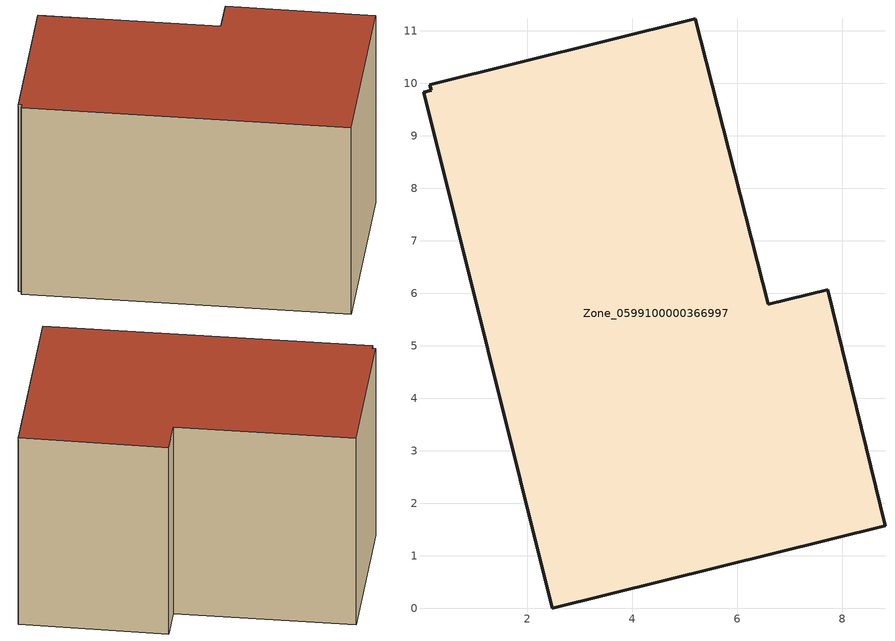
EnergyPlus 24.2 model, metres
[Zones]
Zone_0599100000366997
 floor ground (C_G): 0.03,9.83 0.18,9.87 0.15,9.97 5.2,11.24 6.59,5.79 7.72,6.07 8.82,1.58 2.48,0 z0
 wall outside (C_F): 8.82,1.58 7.72,6.07 6.59,5.79 5.2,11.24 0.15,9.97 0.18,9.87 0.03,9.83 2.48,0 8.82,1.58 z0:6.68
 roof outside (C_R): 0.18,9.87 0.03,9.83 2.48,0 8.82,1.58 7.72,6.07 6.59,5.79 5.2,11.24 0.15,9.97 z6.68
[BUILDING]
Pand.0599100000366997: North Axis=0; Terrain=City; Loads Convergence Tolerance Value=0.04; Temperature Convergence Tolerance Value=0.4; Solar Distribution=FullExterior; Maximum Number of Warmup Days=25; Minimum Number of Warmup Days=1
[Site:Location]
Rotterdam.The.Hague.AP_ZH_NLD Design_Conditions: Latitude=51.96; Longitude=4.45; Time Zone=1; Elevation=-4.5
[SITE:GROUNDTEMPERATURE:BUILDINGSURFACE]
18, 18, 18, 18, 18, 18, 18, 18, 18, 18, 18, 18
[MATERIAL] Thermal Absorptance=0.9; Solar Absorptance=0.7; Visible Absorptance=0.7
Name | Roughness | Thickness | Conductivity | Density | Specific Heat
G.TC.1992-2005 | MediumSmooth | 0.15 | 0.06 | 540 | 1210
F.TC.1992-2005 | Rough | 0.3 | 0.12 | 1920 | 840
R.TC.1992-2005 | MediumRough | 0.2 | 0.08 | 1500 | 1000
[CONSTRUCTION]
C_G: G.TC.1992-2005
C_F: F.TC.1992-2005
C_R: R.TC.1992-2005
[ZONE]
Zone_0599100000366997: Type=1; Multiplier=1; Ceiling Height=Autocalculate; Volume=Autocalculate; Floor Area=autocalculate; Part of Total Floor Area=Yes
[ZONEINFILTRATION:DESIGNFLOWRATE]
Infil_Zone_0599100000366997: Zone or ZoneList or Space or SpaceList=Zone_0599100000366997; Schedule=AlwaysOn; Design Flow Rate Calculation Method=Flow/Area; Flow Rate per Floor Area=0.0015; Constant Term Coefficient=1; Temperature Term Coefficient=0; Velocity Term Coefficient=0; Velocity Squared Term Coefficient=0
[HVACTEMPLATE:ZONE:IDEALLOADSAIRSYSTEM]
Zone_0599100000366997: Maximum Heating Supply Air Temperature=50; Minimum Cooling Supply Air Temperature=13; Maximum Heating Supply Air Humidity Ratio=0.0156; Minimum Cooling Supply Air Humidity Ratio=0.0077; Heating Limit=NoLimit; Cooling Limit=NoLimit; Dehumidification Control Type=ConstantSensibleHeatRatio; Cooling Sensible Heat Ratio=0.7; Dehumidification Setpoint=60; Humidification Control Type=None; Humidification Setpoint=30; Outdoor Air Method=None; Outdoor Air Flow Rate per Person=0.00944; Outdoor Air Flow Rate per Zone Floor Area=0; Outdoor Air Flow Rate per Zone=0; Demand Controlled Ventilation Type=None; Outdoor Air Economizer Type=NoEconomizer; Heat Recovery Type=None; Sensible Heat Recovery Effectiveness=0.7; Latent Heat Recovery Effectiveness=0.65
[ZONECONTROL:THERMOSTAT]
ThermostatControl_Zone_0599100000366997: Zone or ZoneList=Zone_0599100000366997; Control Type Schedule=DualSetpointControlType; Control 1=Thermostat_Zone_0599100000366997; Temperature Difference Between Cutout And Setpoint=0
[THERMOSTATSETPOINT:DUALSETPOINT]
Thermostat_Zone_0599100000366997: Heating Setpoint Temperature Schedule=HeatingSetpoint_Zone_0599100000366997; Cooling Setpoint Temperature Schedule=CoolingSetpoint_Zone_0599100000366997
[SCHEDULE:COMPACT]
HeatingSetpoint_Zone_0599100000366997: Through: 12/31, For: AllDays, Until: 24:00, 21
CoolingSetpoint_Zone_0599100000366997: Through: 12/31, For: AllDays, Until: 24:00, 24
DualSetpointControlType: Through: 12/31, For: AllDays, Until: 24:00, 4
AlwaysOn: Through: 12/31, For: AllDays, Until: 24:00, 1
